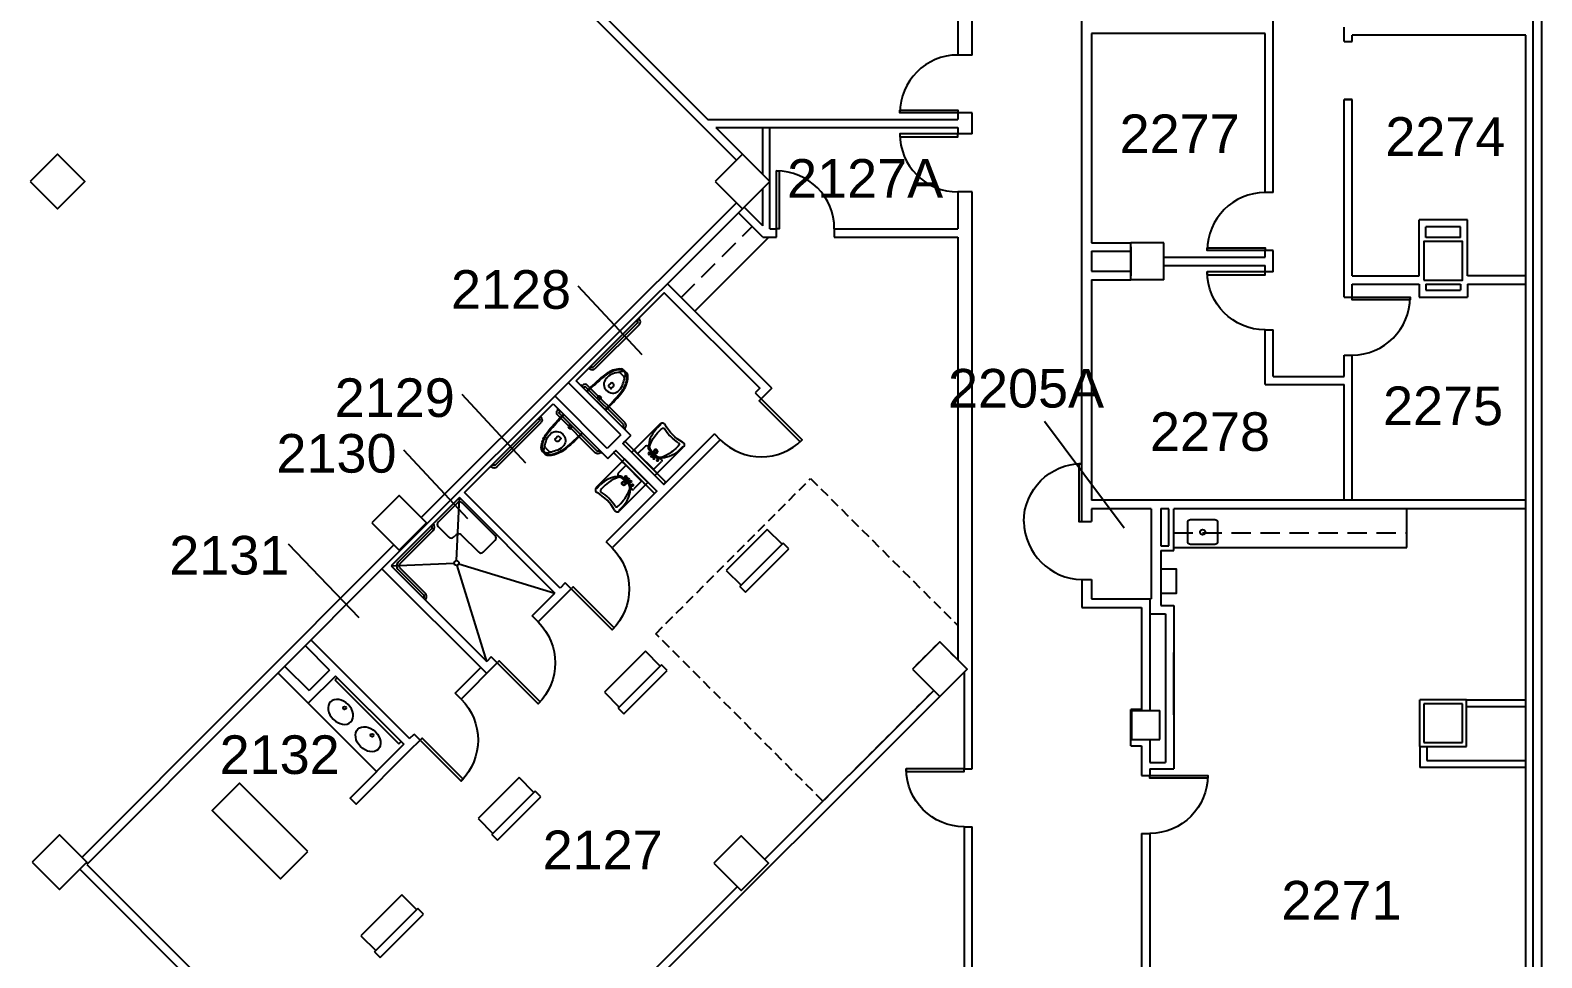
# Model space of a CAD drawing. Header units: inches. Extents: x -1132 to 7533, y -2240 to 4304.
# Drawn here: x 1883 to 2822, y 764 to 1341 of the extents above; entities that cross this region are included whole.
import ezdxf

# ---------------------------------------------------------------- set-up
doc = ezdxf.new("R2010")
doc.units = ezdxf.units.IN
doc.header["$LTSCALE"] = 96
doc.header["$MEASUREMENT"] = 0
doc.linetypes.add('DASHED8', pattern=[0.09375, 0.0625, -0.03125])
doc.linetypes.add('HIDDEN2', pattern=[0.1875, 0.125, -0.0625])
doc.layers.get('0').update_dxf_attribs({"linetype": 'CONTINUOUS'})
for name, color, linetype in [('A-ANNO-ROOM', 4, 'CONTINUOUS'), ('A-COLS', 5, 'CONTINUOUS'), ('A-DOOR', 2, 'CONTINUOUS'), ('A-FLOR-CASE', 3, 'CONTINUOUS'), ('A-FLOR-CASE-UPPR', 3, 'HIDDEN2'), ('A-FLOR-PFIX', 2, 'CONTINUOUS'), ('A-WALL-FULL', 6, 'CONTINUOUS'), ('X-EQPM-DASH', 8, 'DASHED8')]:
    doc.layers.add(name, color=color, linetype=linetype)
doc.styles.add('ARIAL', font='arial.ttf')

# ---------------------------------------------------------------- blocks, each defined once
blk = doc.blocks.new('*U40')
for p, q in [((0, 0), (0, 0)), ((-36, 0), (-36, 0))]:
    blk.add_line(p, q)
blk.add_lwpolyline([(0, 0), (0, -36), (-1.75, -36), (-1.75, 0)], close=True)
blk.add_arc((0, 0), 36, 180, 270)
blk = doc.blocks.new('*U84')
for p, q in [((0, 0), (0, 0)), ((36, 0), (36, 0))]:
    blk.add_line(p, q)
blk.add_lwpolyline([(0, 0), (0, -36), (1.75, -36), (1.75, 0)], close=True)
blk.add_arc((0, 0), 36, 270, 0)
blk = doc.blocks.new('*U77')
for p, q in [((0, 0), (0, -0.45)), ((-36, 0), (-36, -0.45))]:
    blk.add_line(p, q)
blk.add_lwpolyline([(0, 0), (0, -36), (-1.75, -36), (-1.75, 0)], close=True)
blk.add_arc((0, 0), 36, 180, 270)
blk = doc.blocks.new('*U78')
for p, q in [((0, 0), (0, -0.45)), ((-36, 0), (-36, -0.45))]:
    blk.add_line(p, q)
blk.add_lwpolyline([(0, 0), (0, -36), (-1.75, -36), (-1.75, 0)], close=True)
blk.add_arc((0, 0), 36, 180, 270)
blk = doc.blocks.new('*U56')
for p, q in [((0, 0), (0, -0.46)), ((-36, 0), (-36, -0.46))]:
    blk.add_line(p, q)
blk.add_lwpolyline([(0, 0), (0, -36), (-1.75, -36), (-1.75, 0)], close=True)
blk.add_arc((0, 0), 36, 180, 270)
blk = doc.blocks.new('toilet')
for p, q in [((0, 8.38), (0, -8.38)), ((11.72, 0.74), (11.72, -0.76)), ((13.85, 1.31), (12.28, 1.31)), ((14.98, -0.18), (14.98, 0.19)), ((24.4, 1.25), (21.96, 2.88)), ((22.68, 1.69), (22.68, -1.78)), ((12.29, -1.32), (13.85, -1.32)), ((21.96, -2.91), (24.4, -1.31))]:
    blk.add_line(p, q)
blk.add_circle((2.75, 0), 1.12)
for centre, radius, start, end in [((-0.63, -183.61), 191.99, 85.65952, 89.81286), ((-2.36, -199.08), 206.96, 85.49184, 89.34538), ((14.81, -0.01), 5.76, 138.88912, 221.11088), ((14.64, -0.52), 5.99, 95.83818, 134.17724), ((12.28, 0.75), 0.56, 90, 180.53501), ((13.86, 0.19), 1.11, 0, 90.58569), ((11.63, -14.24), 22.18, 63.13641, 84.11844), ((12.17, -13.14), 20.45, 64.90763, 85.15347), ((14.93, -3.37), 8.85, 68.60113, 95.83818), ((10.94, -13.56), 19.8, 56.16008, 68.60113), ((15.66, -5.68), 12.22, 44.40743, 64.89028), ((15.98, -5.05), 12.02, 40.76101, 61.83617), ((21.54, 1.69), 1.14, 0, 55.75363), ((22.84, 1.61), 2, 12.49776, 39.05967), ((23.92, 0.66), 0.757, 10.9251, 51.02359), ((12.69, 0.02), 12.27, 350.48406, 9.51594), ((24.09, 1.88), 1.36, 10.33319, 42.81609), ((14.58, 0.01), 11.04, 349.00236, 10.99764), ((0.53, 132.95), 140.79, 269.78542, 275.54502), ((0.15, 148.96), 157.34, 269.94453, 275.01378), ((14.78, 0.63), 6.18, 225.82276, 258.905), ((12.28, -0.76), 0.56, 180, 270.58295), ((15.01, 1.83), 7.4, 258.905, 295.70048), ((13.85, -0.19), 1.13, 270, 0.5296), ((12.5, 11.53), 19.36, 274.14834, 298.38871), ((12.73, 11.22), 18.46, 274.35851, 296.0983), ((-14.93, 64.05), 76.45, 295.70048, 298.85596), ((15.76, 5.47), 11.96, 295.15303, 316.16144), ((16.41, 4.76), 11.54, 297.30451, 318.90875), ((21.64, -1.78), 1.04, 300.90185, 360), ((23.43, -1.83), 1.38, 314.49518, 352.35553), ((24.07, -0.8), 0.599, 303.35535, 354.69596), ((23.73, -1.8), 1.72, 323.39835, 350.18711)]:
    blk.add_arc(centre, radius, start, end)
blk = doc.blocks.new('A$C683036D0')
for p, q in [((10.12, 0), (-10.12, 0)), ((-10.24, -0.12), (-10.24, -25)), ((-6.89, -2.32), (-6.89, -9.06)), ((-6.77, -2.2), (6.77, -2.2)), ((6.89, -2.32), (6.89, -9.06)), ((10.24, -0.12), (10.24, -25)), ((-5.53, -10.04), (-5.91, -10.04)), ((5.53, -10.04), (5.91, -10.04)), ((-9.7, -25.1), (-9.7, -21.85)), ((9.7, -25.1), (9.7, -21.85))]:
    blk.add_line(p, q)
for centre, radius in [((-2.01, -7.28), 0.61), ((0, -7.28), 0.61), ((2.01, -7.28), 0.61), ((4.53, -8.07), 0.61), ((0, -11.02), 1.26), ((0, -11.02), 0.876)]:
    blk.add_circle(centre, radius)
for centre, radius, start, end in [((-10.12, -0.12), 0.118, 90, 180), ((10.12, -0.12), 0.118, 0, 90), ((-9.92, -1.84), 0.315, 180, 272.13154), ((0, -268.4), 266.43, 87.86846, 92.13154), ((-6.77, -2.32), 0.118, 90, 180), ((-5.91, -9.06), 0.984, 180, 270), ((-2.51, -12.57), 3.86, 97.46897, 131.66379), ((-2.51, -12.57), 3.54, 97.46897, 131.66379), ((0, -31.69), 23.15, 82.53103, 97.46897), ((0, -31.69), 22.44, 82.36485, 97.63515), ((0, -31.69), 22.84, 82.53103, 97.46897), ((2.51, -12.57), 3.54, 48.33621, 82.53103), ((2.51, -12.57), 3.86, 48.33621, 82.53103), ((5.91, -9.06), 0.984, 270, 0), ((6.77, -2.32), 0.118, 0, 90), ((9.92, -1.84), 0.315, 267.86846, 0), ((7.62, -21.85), 17.32, 140.95391, 180), ((27.95, -22.39), 35.43, 171.87622, 180), ((13.14, -20.28), 20.47, 152.80226, 171.87622), ((0.89, -16.39), 8.66, 131.66379, 140.95391), ((-5.53, -9.84), 0.197, 270, 314.46923), ((0.89, -16.39), 8.98, 131.66379, 134.46923), ((-2.62, -12.18), 2.76, 97.63515, 152.80226), ((2.62, -12.18), 2.76, 27.19774, 82.36485), ((-0.89, -16.39), 8.66, 39.04609, 48.33621), ((-0.89, -16.39), 8.98, 45.53077, 48.33621), ((-13.14, -20.28), 20.47, 8.12378, 27.19774), ((5.53, -9.84), 0.197, 225.53077, 270), ((-7.62, -21.85), 17.32, 0, 39.04609), ((-27.95, -22.39), 35.43, 0, 8.12378), ((-8.27, -25), 1.97, 180, 286.2602), ((0, -53.35), 27.56, 73.7398, 106.2602), ((4.33, -22.39), 11.81, 180, 187.65099), ((-6.4, -23.84), 0.984, 187.65099, 282.23559), ((0, -53.35), 29.21, 77.76441, 102.23559), ((6.4, -23.84), 0.984, 257.76441, 352.34901), ((-4.33, -22.39), 11.81, 352.34901, 0), ((8.27, -25), 1.97, 253.7398, 0)]:
    blk.add_arc(centre, radius, start, end)
blk = doc.blocks.new('GRAB BAR 36')
for p, q in [((-0.35, 38.25), (-0.75, 38.25)), ((-0.35, 36), (-0.35, 39)), ((-0.35, 39), (0, 39)), ((-3, 36), (-2.98, 3)), ((-1.5, 36), (-1.5, 3)), ((-0.35, 36.75), (-0.75, 36.75)), ((-0.35, 36), (0, 36)), ((-0.35, 2.25), (-0.75, 2.25)), ((-0.35, 0.75), (-0.75, 0.75)), ((-0.35, 3), (-0.35, 0)), ((-0.35, 3), (0, 3)), ((-0.35, 0), (0, 0))]:
    blk.add_line(p, q)
for centre, radius, start, end in [((-0.75, 36), 2.25, 90.00022, 180.00022), ((-0.75, 36), 0.75, 90.00022, 180.00022), ((-0.73, 3), 2.25, 179.99978, 269.99978), ((-0.73, 3), 0.75, 179.99978, 269.99978)]:
    blk.add_arc(centre, radius, start, end)
blk = doc.blocks.new('GRAB BAR 42')
for p, q in [((-55.75, 0.35), (-58.75, 0.35)), ((-58.75, 0.35), (-58.75, 0)), ((-58, 0.35), (-58, 0.75)), ((-56.5, 0.35), (-56.5, 0.75)), ((-55.75, 3), (-16.75, 3)), ((-55.75, 1.5), (-16.75, 1.5)), ((-55.75, 0.35), (-55.75, 0)), ((-16.75, 0.35), (-13.75, 0.35)), ((-16.75, 0.35), (-16.75, 0)), ((-16, 0.35), (-16, 0.75)), ((-14.5, 0.35), (-14.5, 0.75)), ((-13.75, 0.35), (-13.75, 0))]:
    blk.add_line(p, q)
for centre, radius, start, end in [((-55.75, 0.75), 2.25, 90.00022, 180.00022), ((-55.75, 0.75), 0.75, 90.00022, 180.00022), ((-16.75, 0.75), 2.25, 0.00244, 89.99337), ((-16.75, 0.75), 0.75, 0.00022, 90.00022)]:
    blk.add_arc(centre, radius, start, end)
blk = doc.blocks.new('*U41')
for p, q in [((0, 0), (0, 0)), ((36, 0), (36, 0))]:
    blk.add_line(p, q)
blk.add_lwpolyline([(0, 0), (0, 36), (1.75, 36), (1.75, 0)], close=True)
blk.add_arc((0, 0), 36, 0, 90)
blk = doc.blocks.new('*U53')
for p, q in [((0, 0), (0, 0)), ((36, 0), (36, 0))]:
    blk.add_line(p, q)
blk.add_lwpolyline([(0, 0), (0, -36), (1.75, -36), (1.75, 0)], close=True)
blk.add_arc((0, 0), 36, 270, 0)

msp = doc.modelspace()

# ---------------------------------------------------------------- linework, layer by layer
at = {"layer": 'A-ANNO-ROOM'}
for p, q in [((2222.83, 1181.83), (2262.55, 1139.16)), ((2150.64, 1114.63), (2190.36, 1071.96)), ((2512.73, 1097.82), (2562.15, 1031.6)), ((2114.43, 1080.03), (2154.15, 1037.36)), ((2042.94, 1021.57), (2086.68, 975.78))]:
    msp.add_line(p, q, dxfattribs=at)
at = {"layer": 'A-COLS'}
for p, q in [((2586.85, 1208.64), (2566.35, 1208.64)), ((2566.35, 1185.64), (2566.35, 1208.64)), ((2586.85, 1185.64), (2586.85, 1208.64)), ((2586.85, 1185.64), (2566.35, 1185.64)), ((2772.35, 922.24), (2748.35, 922.24)), ((2748.35, 922.24), (2748.35, 898.24)), ((2772.35, 898.24), (2772.35, 922.24)), ((2566.98, 918.14), (2584.35, 918.14)), ((2566.98, 900.14), (2566.98, 918.14)), ((2584.35, 900.14), (2584.35, 918.14)), ((2566.98, 900.14), (2584.35, 900.14)), ((2748.35, 898.24), (2772.35, 898.24))]:
    msp.add_line(p, q, dxfattribs=at)
for points in [[(1882.64, 1246.73), (1899.61, 1229.76), (1916.58, 1246.73), (1899.61, 1263.7)], [(2308.11, 1246.73), (2325.08, 1229.76), (2342.05, 1246.73), (2325.08, 1263.7)], [(2094.77, 1034.6), (2111.74, 1017.63), (2128.71, 1034.6), (2111.74, 1051.57)], [(2430.57, 943.79), (2447.55, 926.82), (2464.52, 943.79), (2447.55, 960.76)], [(1883.84, 823.77), (1900.81, 806.8), (1917.78, 823.77), (1900.81, 840.74)], [(2307.28, 823.29), (2324.25, 806.32), (2341.22, 823.29), (2324.25, 840.26)]]:
    msp.add_lwpolyline(points, close=True, dxfattribs=at)
for points in [[(2772.35, 1185.36), (2772.35, 1209.36), (2748.35, 1209.36), (2748.35, 1185.36)], [(2748.35, 1185.36), (2772.35, 1185.36), (2772.35, 1204.86)]]:
    msp.add_lwpolyline(points, dxfattribs=at)
at = {"layer": 'A-DOOR'}
msp.add_arc((2536.67, 1036.25), 36.88, 181.35799, 268.64201, dxfattribs=at)
at = {"layer": 'A-FLOR-CASE'}
for p, q in [((2341.35, 1212.02), (2295.41, 1166.08)), ((2737.65, 1019.4), (2737.65, 1043.38)), ((2340.46, 1030.53), (2315.01, 1005.07)), ((2349.66, 1021.34), (2340.46, 1030.53)), ((2323.49, 995.17), (2350.36, 1022.04)), ((2592.9, 1019.4), (2737.65, 1019.4)), ((2315.01, 1005.07), (2324.2, 995.88)), ((2264.8, 954.87), (2239.35, 929.41)), ((2273.99, 945.68), (2264.8, 954.87)), ((2072.29, 939.49), (2055.32, 922.52)), ((2114.72, 897.06), (2072.29, 939.49)), ((2247.83, 919.51), (2274.7, 946.38)), ((2055.32, 922.52), (2097.75, 880.09)), ((2239.35, 929.41), (2248.54, 920.22)), ((2186.31, 876.38), (2160.86, 850.93)), ((2195.5, 867.19), (2186.31, 876.38)), ((2169.34, 841.03), (2196.21, 867.9)), ((2160.86, 850.93), (2170.05, 841.73)), ((2113.48, 803.55), (2088.02, 778.09)), ((2122.67, 794.36), (2113.48, 803.55)), ((2088.02, 778.09), (2097.22, 768.9))]:
    msp.add_line(p, q, dxfattribs=at)
msp.add_lwpolyline([(2055, 830.56), (2012.57, 872.99), (1995.6, 856.01), (2038.03, 813.59)], close=True, dxfattribs=at)
at = {"layer": 'A-FLOR-CASE-UPPR'}
for p, q in [((2286.92, 1174.57), (2331.09, 1218.73)), ((2737.65, 1028.38), (2737.65, 1043.38)), ((2592.9, 1028.38), (2737.65, 1028.38))]:
    msp.add_line(p, q, dxfattribs=at)
at = {"layer": 'A-FLOR-PFIX'}
for p, q in [((2147.52, 1011.15), (2149.19, 1050.32)), ((2111, 1010.02), (2131.88, 1030.9)), ((2132.94, 1029.84), (2112.06, 1008.96)), ((2106.76, 1007.9), (2145.97, 1009.6)), ((2126.91, 989.87), (2111, 1005.78)), ((2112.06, 1006.84), (2127.97, 990.93)), ((2166.16, 948.5), (2147.89, 1008.21)), ((2148.92, 1009.24), (2208.58, 990.93)), ((2073.35, 938.43), (2071.94, 937.01)), ((2071.94, 937.01), (2111.57, 897.38)), ((2112.98, 898.79), (2073.35, 938.43)), ((2111.57, 897.38), (2112.98, 898.79))]:
    msp.add_line(p, q, dxfattribs=at)
for points in [[(2252.08, 1085.32), (2277.53, 1059.86), (2276.12, 1058.45), (2250.66, 1083.91)], [(2245.01, 1078.25), (2270.46, 1052.79), (2271.88, 1054.21), (2246.42, 1079.66)], [(2584.9, 990.98), (2594.65, 990.98), (2594.65, 1005.78), (2584.9, 1005.78)]]:
    msp.add_lwpolyline(points, close=True, dxfattribs=at)
for points in [[(2136.1, 1035.12, 0.414214), (2136.1, 1032.29), (2142.73, 1025.66, 0.414214), (2145.56, 1025.66), (2147.33, 1027.43, -0.414214), (2150.16, 1027.43), (2161.21, 1016.38, 0.414214), (2164.04, 1016.38), (2171.46, 1023.81, 0.414214), (2171.46, 1026.64), (2150.95, 1047.14, 0.414214), (2148.13, 1047.14)], [(2603.4, 1021.4), (2618.4, 1021.4, 0.414214), (2620.4, 1023.4), (2620.4, 1034.53, 0.414214), (2618.4, 1036.53), (2603.4, 1036.53, 0.414214), (2601.4, 1034.53), (2601.4, 1023.4, 0.414214)]]:
    msp.add_lwpolyline(points, format="xyb", close=True, dxfattribs=at)
for centre, radius in [((2610.9, 1028.84), 1.63), ((2147.47, 1009.65), 1.5), ((2077.95, 919.69), 0.907), ((2094.95, 902.69), 0.907)]:
    msp.add_circle(centre, radius, dxfattribs=at)
for centre, radius, start, end in [((2130.82, 1031.96), 1.5, 315, 45), ((2130.82, 1031.96), 3, 315, 45), ((2113.12, 1007.9), 3, 135, 225), ((2113.12, 1007.9), 1.5, 135, 225), ((2125.85, 988.81), 1.5, 315, 45), ((2125.86, 988.81), 3, 314.95273, 45.04727)]:
    msp.add_arc(centre, radius, start, end, dxfattribs=at)
at = {"layer": 'A-FLOR-PFIX', "extrusion": (0, 0, -1)}
msp.add_ellipse((2075.48, 917.21), major_axis=(6.28, -6.28), ratio=0.732394, dxfattribs=at)
at = {"layer": 'A-FLOR-PFIX'}
msp.add_ellipse((2092.48, 900.21), major_axis=(-6.28, 6.28), ratio=0.732394, dxfattribs=at)
at = {"layer": 'A-WALL-FULL'}
for p, q in [((2535.8, 1035.38), (2535.8, 1635.89)), ((2816.29, 631.85), (2816.29, 1639.36)), ((2821.54, 604.62), (2821.54, 1639.36)), ((2467.8, 1325.23), (2467.8, 1543.29)), ((2130, 1458.77), (2303.55, 1285.23)), ((2126.29, 1455.06), (2321.36, 1259.99)), ((2654.73, 1239.76), (2654.73, 1442.51)), ((2458.8, 1363.42), (2458.8, 1325.23)), ((2698.73, 1333.64), (2698.73, 1342.64)), ((2541.8, 1338.64), (2541.8, 1208.64)), ((2649.73, 1338.64), (2541.8, 1338.64)), ((2649.73, 1239.76), (2649.73, 1338.64)), ((2698.73, 1333.64), (2703.73, 1333.64)), ((2811.66, 1337.64), (2703.73, 1337.64)), ((2703.73, 1333.64), (2703.73, 1337.64)), ((2811.66, 637.1), (2811.66, 1337.64)), ((2467.8, 1325.23), (2458.8, 1325.23)), ((2698.73, 1178.86), (2698.73, 1297.64)), ((2698.73, 1174.86), (2698.73, 1297.64)), ((2703.73, 1297.64), (2698.73, 1297.64)), ((2698.73, 1297.64), (2703.73, 1297.64)), ((2703.73, 1188.11), (2703.73, 1297.64)), ((2458.8, 1289.23), (2458.8, 1285.23)), ((2467.8, 1289.23), (2458.8, 1289.23)), ((2467.8, 1276.23), (2467.8, 1289.23)), ((2698.73, 1178.86), (2698.73, 1286.64)), ((2703.73, 1188.11), (2703.73, 1286.64)), ((2303.55, 1285.23), (2458.8, 1285.23)), ((2308.55, 1280.23), (2458.8, 1280.23)), ((2308.55, 1280.23), (2325.08, 1263.7)), ((2337.8, 1250.98), (2337.8, 1280.23)), ((2342.05, 1217.27), (2342.05, 1280.23)), ((2458.8, 1280.23), (2458.8, 1276.23)), ((2467.8, 1276.23), (2458.8, 1276.23)), ((2337.8, 1219.1), (2337.8, 1242.35)), ((2458.8, 1240.23), (2458.8, 1217.27)), ((2467.8, 1240.23), (2458.8, 1240.23)), ((2467.8, 881.85), (2467.8, 1240.23)), ((2654.73, 1239.76), (2649.73, 1239.76)), ((2321.15, 1233.26), (2125.43, 1037.88)), ((2337.8, 1219.1), (2326.11, 1230.79)), ((2325.08, 1229.76), (2121.26, 1026.28)), ((2337.8, 1212.02), (2322.57, 1227.25)), ((2775.35, 1222.86), (2745.35, 1222.86)), ((2745.35, 1188.11), (2745.35, 1222.86)), ((2775.35, 1188.11), (2775.35, 1222.86)), ((2337.8, 1212.02), (2346.11, 1212.02)), ((2342.05, 1217.27), (2346.11, 1217.27)), ((2346.11, 1212.02), (2346.11, 1217.27)), ((2382.11, 1217.27), (2458.8, 1217.27)), ((2382.11, 1217.27), (2382.11, 1212.02)), ((2382.11, 1212.02), (2458.8, 1212.02)), ((2458.8, 1212.02), (2458.8, 949.51)), ((2745.35, 1188.11), (2745.35, 1211.36)), ((2771.1, 1218.61), (2749.6, 1218.61)), ((2749.6, 1211.86), (2749.6, 1218.61)), ((2771.1, 1211.86), (2749.6, 1211.86)), ((2771.1, 1211.86), (2771.1, 1218.61)), ((2541.8, 1208.64), (2566.35, 1208.64)), ((2541.8, 1203.39), (2566.35, 1203.39)), ((2541.8, 1203.39), (2541.8, 1190.89)), ((2566.35, 1206.14), (2566.35, 1188.14)), ((2654.73, 1203.76), (2649.73, 1203.76)), ((2649.73, 1199.76), (2649.73, 1203.76)), ((2654.73, 1190.51), (2654.73, 1203.76)), ((2586.85, 1199.76), (2649.73, 1199.76)), ((2586.85, 1194.51), (2649.73, 1194.51)), ((2649.73, 1190.51), (2649.73, 1194.45)), ((2343.29, 1118.21), (2278.41, 1183.08)), ((2541.8, 1190.89), (2566.35, 1190.89)), ((2541.8, 1185.64), (2566.35, 1185.64)), ((2541.8, 1185.64), (2541.8, 1048.63)), ((2654.73, 1190.51), (2649.73, 1190.51)), ((2703.73, 1188.11), (2745.35, 1188.11)), ((2811.66, 1188.11), (2775.35, 1188.11)), ((2698.73, 1174.86), (2703.73, 1174.86)), ((2703.73, 1182.86), (2745.35, 1182.86)), ((2703.73, 1174.86), (2703.73, 1182.86)), ((2745.35, 1182.36), (2745.35, 1182.86)), ((2745.35, 1182.86), (2745.35, 1174.86)), ((2745.35, 1174.86), (2775.35, 1174.86)), ((2749.6, 1182.86), (2749.6, 1179.11)), ((2749.6, 1182.86), (2771.1, 1182.86)), ((2749.6, 1179.11), (2771.1, 1179.11)), ((2771.1, 1182.86), (2771.1, 1179.11)), ((2775.35, 1182.86), (2775.35, 1174.86)), ((2775.35, 1182.86), (2811.66, 1182.86)), ((2649.73, 1154.51), (2654.73, 1154.51)), ((2649.73, 1120.63), (2649.73, 1154.51)), ((2654.73, 1125.63), (2654.73, 1154.51)), ((2698.73, 1138.86), (2703.73, 1138.86)), ((2698.73, 1125.63), (2698.73, 1138.86)), ((2703.73, 1048.63), (2703.73, 1138.86)), ((2654.73, 1129.63), (2654.73, 1132.51)), ((2249.42, 1089.22), (2217.01, 1121.62)), ((2255.7, 1088.95), (2221.75, 1122.89)), ((2343.29, 1118.21), (2336.75, 1111.67)), ((2649.73, 1120.63), (2698.73, 1120.63)), ((2654.73, 1125.63), (2698.73, 1125.63)), ((2698.73, 1048.63), (2698.73, 1120.63)), ((2152.37, 1053.51), (2207.44, 1108.57)), ((2207.44, 1108.57), (2241.38, 1074.63)), ((2241.11, 1080.91), (2208.7, 1113.31)), ((2333.03, 1115.38), (2336.75, 1111.67)), ((2249.42, 1089.22), (2241.11, 1080.91)), ((2307.58, 1089.92), (2276.11, 1058.46)), ((2307.58, 1089.92), (2311.29, 1086.21)), ((2311.29, 1086.21), (2244.11, 1019.03)), ((2255.7, 1088.95), (2250.66, 1083.91)), ((2250.66, 1083.91), (2276.11, 1058.46)), ((2241.38, 1074.63), (2246.41, 1079.67)), ((2246.41, 1079.67), (2271.87, 1054.21)), ((2211.77, 994.11), (2152.37, 1053.51)), ((2271.87, 1054.21), (2240.4, 1022.75)), ((2149.19, 1050.32), (2106.76, 1007.9)), ((2149.19, 1050.32), (2208.58, 990.93)), ((2208.58, 990.93), (2149.19, 1050.32)), ((2811.66, 1048.63), (2541.8, 1048.63)), ((2578.9, 1043.38), (2541.8, 1043.38)), ((2541.8, 1043.38), (2541.8, 1035.38)), ((2578.9, 1043.38), (2578.9, 987.38)), ((2584.9, 1043.57), (2584.9, 1020.38)), ((2584.9, 1043.57), (2589.9, 1043.57)), ((2589.9, 1020.38), (2589.9, 1043.38)), ((2811.66, 1043.38), (2592.9, 1043.38)), ((2592.9, 1017.38), (2592.9, 1043.38)), ((2535.8, 1035.38), (2541.8, 1035.38)), ((2121.26, 1026.28), (1917.78, 822.47)), ((2108.46, 1020.91), (1914.72, 826.83)), ((2244.11, 1019.03), (2240.4, 1022.75)), ((2350.36, 1022.04), (2323.49, 995.17)), ((2327.03, 991.64), (2353.9, 1018.51)), ((2353.9, 1018.51), (2350.36, 1022.04)), ((2584.9, 1020.38), (2589.9, 1020.38)), ((2584.9, 1017.38), (2592.9, 1017.38)), ((2584.9, 1017.38), (2584.9, 983.38)), ((2166.16, 941.08), (2101.28, 1005.95)), ((2106.76, 1007.9), (2166.16, 948.5)), ((2214.95, 997.29), (2211.77, 994.11)), ((2218.66, 993.58), (2214.95, 997.29)), ((2535.8, 999.38), (2535.8, 982.13)), ((2535.8, 999.38), (2541.8, 999.38)), ((2541.8, 999.38), (2541.8, 987.38)), ((2194.44, 976.79), (2208.58, 990.93)), ((2198.15, 973.07), (2218.66, 993.58)), ((2323.49, 995.17), (2327.03, 991.64)), ((2541.8, 987.38), (2578.9, 987.38)), ((2578.1, 987.38), (2578.1, 918.14)), ((2198.15, 973.07), (2194.44, 976.79)), ((2535.8, 982.13), (2572.85, 982.13)), ((2572.85, 982.13), (2572.85, 918.76)), ((2578.1, 978.13), (2587.9, 978.13)), ((2584.9, 983.38), (2592.9, 983.38)), ((2587.9, 978.13), (2587.9, 885.74)), ((2592.9, 983.38), (2592.9, 881.74)), ((2068.58, 943.2), (2053.55, 958.22)), ((2118.25, 900.6), (2057.09, 961.76)), ((2168.99, 951.33), (2166.16, 948.5)), ((2172.7, 947.62), (2168.99, 951.33)), ((2592.9, 915.38), (2592.9, 954.14)), ((2592.9, 946.18), (2592.9, 951.18)), ((2036.58, 941.25), (2055.32, 922.52)), ((2040.83, 945.49), (2055.85, 930.47)), ((2072.29, 939.49), (2055.32, 922.52)), ((2068.58, 943.2), (2055.85, 930.47)), ((2072.29, 939.49), (2114.72, 897.06)), ((2146.54, 928.88), (2162.44, 944.79)), ((2150.25, 925.17), (2172.7, 947.62)), ((2274.7, 946.38), (2247.83, 919.51)), ((2251.37, 915.98), (2278.24, 942.85)), ((2278.24, 942.85), (2274.7, 946.38)), ((2462.8, 941.85), (2462.8, 881.85)), ((2443.83, 930.53), (2338.9, 825.61)), ((2150.25, 925.17), (2146.54, 928.88)), ((2265.11, 744.39), (2447.55, 926.82)), ((2774.85, 924.74), (2745.85, 924.74)), ((2745.85, 895.74), (2745.85, 924.74)), ((2774.85, 895.74), (2774.85, 924.74)), ((2774.85, 924.74), (2811.66, 924.74)), ((2774.85, 920.49), (2811.66, 920.49)), ((2247.83, 919.51), (2251.37, 915.98)), ((2566.35, 900.14), (2566.35, 918.76)), ((2572.85, 918.76), (2566.35, 918.76)), ((2118.25, 900.6), (2121.07, 903.43)), ((2124.79, 899.71), (2121.07, 903.43)), ((2118.43, 893.35), (2124.79, 899.71)), ((2566.35, 896.14), (2566.35, 900.14)), ((2566.35, 896.14), (2572.85, 896.14)), ((2572.85, 896.14), (2572.85, 877.74)), ((2578.1, 900.14), (2578.1, 885.74)), ((2745.85, 895.74), (2774.85, 895.74)), ((2745.85, 895.74), (2745.85, 882.74)), ((2750.1, 895.74), (2750.1, 886.99)), ((2578.1, 885.74), (2587.9, 885.74)), ((2811.66, 882.74), (2745.85, 882.74)), ((2750.1, 886.99), (2811.66, 886.99)), ((2462.8, 881.85), (2467.8, 881.85)), ((2572.85, 877.74), (2578.1, 877.74)), ((2578.1, 881.74), (2592.9, 881.74)), ((2578.1, 881.74), (2578.1, 877.74)), ((2196.21, 867.9), (2169.34, 841.03)), ((2172.88, 837.49), (2199.75, 864.36)), ((2199.75, 864.36), (2196.21, 867.9)), ((2462.8, 845.85), (2462.8, 659.89)), ((2462.8, 845.85), (2467.8, 845.85)), ((2467.8, 638.89), (2467.8, 845.85)), ((2169.34, 841.03), (2172.88, 837.49)), ((2572.85, 841.74), (2578.1, 841.74)), ((2572.85, 841.74), (2572.85, 638.89)), ((2578.1, 841.74), (2578.1, 637.11)), ((1913.42, 819.41), (2106.91, 625.92)), ((1917.78, 822.47), (2125.22, 615.02)), ((2321.93, 808.64), (2259.86, 746.56)), ((2096.51, 768.19), (2123.38, 795.06)), ((2123.38, 795.06), (2096.51, 768.19)), ((2100.05, 764.66), (2126.92, 791.53)), ((2126.92, 791.53), (2123.38, 795.06)), ((2096.51, 768.19), (2100.05, 764.66))]:
    msp.add_line(p, q, dxfattribs=at)
for points in [[(2221.75, 1122.89), (2276.47, 1177.6), (2335.86, 1118.21), (2333.03, 1115.38)], [(2114.72, 897.06), (2081.31, 863.65), (2085.02, 859.94), (2118.43, 893.35)]]:
    msp.add_lwpolyline(points, dxfattribs=at)
at = {"layer": 'X-EQPM-DASH'}
for p, q in [((2271.17, 965.76), (2367.39, 1062.13)), ((2367.39, 1062.13), (2458.8, 970.86)), ((2458.8, 970.86), (2458.8, 949.51)), ((2375.04, 861.74), (2271.17, 965.76)), ((2447.55, 960.76), (2430.57, 943.79)), ((2458.8, 949.51), (2447.55, 960.76)), ((2430.57, 943.79), (2443.83, 930.53)), ((2443.83, 930.53), (2375.04, 861.74))]:
    msp.add_line(p, q, dxfattribs=at)

# ---------------------------------------------------------------- block references
at = {"layer": 'A-DOOR'}
for name, p, rotation in [('*U40', (2458.8, 1289.23), 270), ('*U84', (2458.8, 1276.23), 270), ('*U40', (2346.11, 1217.27), 180), ('*U40', (2649.73, 1203.76), 270), ('*U40', (2703.73, 1174.86), 90), ('*U40', (2336.75, 1111.67), 44.99999999999079)]:
    msp.add_blockref(name, p, dxfattribs=dict(at, rotation=rotation))
for name, p, xscale, rotation in [('*U40', (2649.73, 1190.51), -1, 270), ('*U56', (2218.66, 993.58), -0.9999999999999998, 44.99999999999081), ('*U77', (2172.7, 947.62), -1, 44.99992692188252), ('*U78', (2124.79, 899.71), -0.9999999999999998, 44.99999999999081), ('*U56', (2462.8, 881.85), -1, 270), ('*U53', (2578.1, 877.74), -1, 90)]:
    msp.add_blockref(name, p, dxfattribs=dict(at, xscale=xscale, rotation=rotation))
at = {"layer": 'A-DOOR', "xscale": -1}
msp.add_blockref('*U41', (2535.8, 1035.38), dxfattribs=at)
at = {"layer": 'A-FLOR-PFIX'}
for name, p, rotation in [('GRAB BAR 42', (2219.46, 1120.59), 224.9999999999816), ('toilet', (2234.17, 1110.48), 44.99999999999079), ('GRAB BAR 36', (2224.61, 1120.03), 224.9999999999816), ('A$C683036D0', (2259.15, 1066.94), 315.0000000000092)]:
    msp.add_blockref(name, p, dxfattribs=dict(at, rotation=rotation))
for name, p, xscale, rotation in [('GRAB BAR 42', (2209.73, 1110.87), -0.9999999999999987, 225.0000000000184), ('toilet', (2219.85, 1096.16), -0.9999999999999998, 44.99999999999081), ('GRAB BAR 36', (2210.3, 1105.71), -0.9999999999999987, 225.0000000000184), ('A$C683036D0', (2263.39, 1071.18), -1, 135.0000000000091)]:
    msp.add_blockref(name, p, dxfattribs=dict(at, xscale=xscale, rotation=rotation))

# ---------------------------------------------------------------- texts
at = {"layer": 'A-ANNO-ROOM', "style": 'ARIAL'}
for s, p in [('2277', (2559.31, 1264.3)), ('2274', (2724.38, 1262.61)), ('2127A', (2352.77, 1236.59)), ('2128', (2143.98, 1167.6)), ('2205A', (2452.72, 1106.24)), ('2129', (2071.79, 1100.4)), ('2275', (2722.95, 1095.32)), ('2278', (2578.15, 1079.3)), ('2130', (2035.58, 1065.81)), ('2131', (1969.01, 1002.51)), ('2132', (2000.3, 878.63)), ('2127', (2200.95, 819.48)), ('2271', (2659.83, 788.2))]:
    msp.add_text(s, height=24, dxfattribs=at).set_placement(p)

doc.saveas('drawing.dxf')
